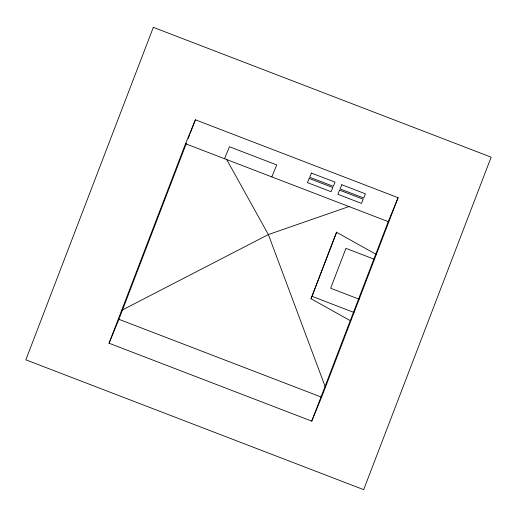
<?xml version="1.0" encoding="UTF-8"?>
<svg xmlns="http://www.w3.org/2000/svg" width="517" height="517" viewBox="0 0 517 517"><rect width="100%" height="100%" fill="white"/><g stroke="black" fill="none" stroke-linecap="round" stroke-linejoin="round"><path stroke-width="0.78" d="M109.048 343.23L185.532 143.739L195.394 119.802L398.09 197.701L321.606 397.198L311.738 421.129L109.048 343.23L118.91 319.299L186.45 143.144M188.182 138.627L189.623 134.859M190.198 133.354L195.394 119.802M350.196 320.611L311.047 298.742L336.541 232.243L376.389 254.506M311.047 298.742L336.67 232.094M311.738 421.129L388.228 221.631L398.09 197.701M224.52 158.719L229.451 146.757L276.75 164.929L271.813 176.898M121.993 310.168L268.362 234.569L349.24 206.47M185.532 143.739L388.228 221.631M373.72 259.017L345.944 248.347L330.647 288.24L359.173 299.207M312.035 296.351L354.074 312.507M118.91 319.299L321.606 397.198M226.498 159.152L268.362 234.569L325.322 387.02M153.329 27.343L25.85 359.826L363.671 489.657L491.15 157.174L153.329 27.343M309.172 178.443L307.447 182.63L331.093 191.723L332.819 187.535L309.172 178.443M311.396 173.059L309.67 177.247L333.316 186.333L335.042 182.146L311.396 173.059M339.579 190.127L337.853 194.314L361.499 203.407L363.225 199.219L339.579 190.127M341.795 184.743L340.07 188.931L363.716 198.017L365.448 193.83L341.795 184.743"/></g></svg>
